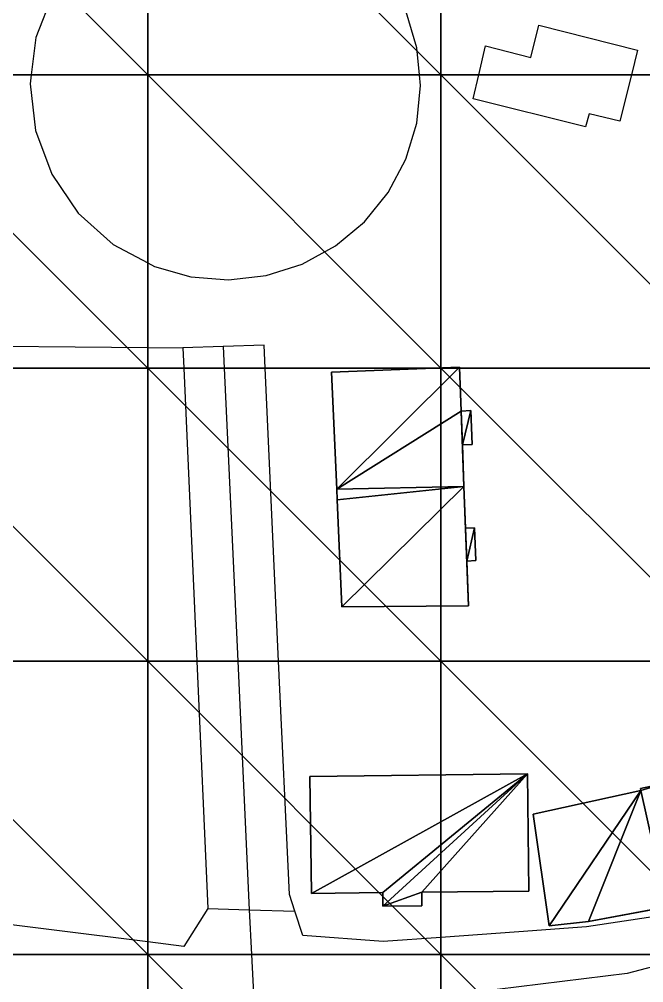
# Model space of a CAD drawing. Extents: x 0 to 812, y 0 to 720.
# Drawn here: x 46.8 to 110.7, y 147.1 to 245.7 of the extents above; entities that cross this region are included whole.
import ezdxf

# ---------------------------------------------------------------- set-up
doc = ezdxf.new("R2010")
doc.units = 0
doc.header["$LTSCALE"] = 0.0254
doc.layers.get('0').update_dxf_attribs({"color": 13, "linetype": 'CONTINUOUS'})
for name, color, linetype in [('BUILDINGS', 250, 'CONTINUOUS'), ('MINOR_ROADS', 250, 'CONTINUOUS'), ('PATHS', 250, 'CONTINUOUS'), ('TOPOGRAPHY', 250, 'CONTINUOUS')]:
    doc.layers.add(name, color=color, linetype=linetype)

# ---------------------------------------------------------------- blocks, each defined once
blk = doc.blocks.new('GROUP')
at = {"color": 0}
blk.add_polyline3d([(111.92, 153.887, 9.141), (104.902, 152.826, 9.21), (97.959, 152.323, 9.277), (90, 151.752, 9.355), (84.078, 151.326, 9.464), (75.878, 151.942, 9.611), (75.046, 154.435, 9.613), (74.487, 156.135, 9.613), (73.388, 180, 9.499), (72.007, 210, 9.147), (71.899, 212.338, 9.108), (67.72, 212.201, 9.146), (63.588, 212.062, 9.184), (63.68, 210, 9.221), (65.011, 180, 9.614), (66.134, 154.704, 9.769), (63.67, 150.828, 9.841), (60, 151.286, 9.904), (40.521, 153.714, 10.539), (31.01, 154.928, 10.837), (30, 155.969, 10.852), (26.265, 159.821, 10.957)], dxfattribs=at)
blk = doc.blocks.new('GROUP52')
at = {"color": 0}
blk.add_polyline3d([(97.726, 285.019, 7.362), (107.566, 290.716, 7.067), (113.341, 294.07, 6.887), (119.003, 297.344, 6.706), (117.074, 300, 6.648), (95.283, 330, 6.038), (90, 337.274, 5.913), (86.191, 342.518, 5.816), (69.192, 330, 6.32), (60, 323.231, 6.611), (44.309, 311.677, 6.936), (30, 301.136, 7.253), (28.459, 300, 7.283), (17.458, 291.896, 7.492), (16.194, 288.667, 7.587), (18.685, 272.418, 8.073), (19.558, 270, 8.144), (21.754, 263.918, 8.317), (29.116, 240, 8.952), (30, 237.129, 9.02), (37.635, 212.325, 9.551), (60, 212.098, 9.214), (63.588, 212.062, 9.184)], dxfattribs=at)
blk = doc.blocks.new('GROUP91')
at = {"color": 0}
blk.add_polyline3d([(152.663, 169.002, 8.798), (150, 167.011, 8.822), (149.767, 166.837, 8.824), (146.189, 164.153, 8.852), (137.836, 158.738, 8.92), (128.579, 153.663, 8.998), (120, 150.98, 9.069), (118.877, 150.629, 9.081), (116.469, 150, 9.105), (109.036, 148.058, 9.165), (93.517, 146.141, 9.302), (90, 145.881, 9.334), (80.652, 145.191, 9.51), (71.005, 142.006, 9.688), (60, 143.229, 9.908), (30, 146.564, 10.993), (19.341, 147.749, 11.533), (9.01, 146.473, 12.092), (4.741, 145.882, 12.327), (4.256, 145.842, 12.353)], dxfattribs=at)
blk = doc.blocks.new('GROUP136')
at = {"color": 0}
for p, q in [((98.848, 168.487, 30.227), (76.591, 168.224, 30.227)), ((76.591, 168.224, 9.227), (98.848, 168.487, 9.227)), ((98.848, 168.487, 30.227), (76.591, 168.224, 30.227)), ((76.591, 168.224, 9.227), (98.848, 168.487, 9.227)), ((76.591, 168.224, 30.227), (76.735, 156.258, 30.227)), ((76.735, 156.258, 9.227), (76.591, 168.224, 9.227)), ((76.591, 168.224, 9.227), (76.591, 168.224, 30.227)), ((76.591, 168.224, 30.227), (76.735, 156.258, 30.227)), ((76.591, 168.224, 9.227), (76.591, 168.224, 30.227)), ((76.735, 156.258, 9.227), (76.591, 168.224, 9.227)), ((98.997, 156.493, 30.227), (98.848, 168.487, 30.227)), ((98.848, 168.487, 9.227), (98.997, 156.493, 9.227)), ((98.997, 156.493, 30.227), (98.848, 168.487, 30.227)), ((98.848, 168.487, 9.227), (98.997, 156.493, 9.227)), ((98.848, 168.487, 9.227), (98.848, 168.487, 30.227)), ((98.848, 168.487, 9.227), (98.848, 168.487, 30.227)), ((76.735, 156.258, 30.227), (84.044, 156.347, 30.227)), ((84.044, 156.347, 9.227), (76.735, 156.258, 9.227)), ((76.735, 156.258, 30.227), (84.044, 156.347, 30.227)), ((84.044, 156.347, 9.227), (76.735, 156.258, 9.227)), ((76.735, 156.258, 30.227), (76.735, 156.258, 9.227)), ((76.735, 156.258, 30.227), (76.735, 156.258, 9.227)), ((84.044, 156.347, 30.227), (84.047, 154.957, 30.227)), ((84.047, 154.957, 9.227), (84.044, 156.347, 9.227)), ((84.044, 156.347, 9.227), (84.044, 156.347, 30.227)), ((84.044, 156.347, 30.227), (84.047, 154.957, 30.227)), ((84.044, 156.347, 9.227), (84.044, 156.347, 30.227)), ((84.047, 154.957, 9.227), (84.044, 156.347, 9.227)), ((88.044, 156.379, 30.227), (98.997, 156.493, 30.227)), ((98.997, 156.493, 9.227), (88.044, 156.379, 9.227)), ((88.044, 156.379, 30.227), (98.997, 156.493, 30.227)), ((98.997, 156.493, 9.227), (88.044, 156.379, 9.227)), ((88.053, 154.979, 30.227), (88.044, 156.379, 30.227)), ((88.044, 156.379, 9.227), (88.053, 154.979, 9.227)), ((88.053, 154.979, 30.227), (88.044, 156.379, 30.227)), ((88.044, 156.379, 9.227), (88.053, 154.979, 9.227)), ((88.044, 156.379, 9.227), (88.044, 156.379, 30.227)), ((88.044, 156.379, 9.227), (88.044, 156.379, 30.227)), ((98.997, 156.493, 9.227), (98.997, 156.493, 30.227)), ((98.997, 156.493, 9.227), (98.997, 156.493, 30.227)), ((84.047, 154.957, 30.227), (88.053, 154.979, 30.227)), ((88.053, 154.979, 9.227), (84.047, 154.957, 9.227)), ((84.047, 154.957, 30.227), (88.053, 154.979, 30.227)), ((88.053, 154.979, 9.227), (84.047, 154.957, 9.227)), ((84.047, 154.957, 9.227), (84.047, 154.957, 30.227)), ((84.047, 154.957, 9.227), (84.047, 154.957, 30.227)), ((88.053, 154.979, 9.227), (88.053, 154.979, 30.227)), ((88.053, 154.979, 9.227), (88.053, 154.979, 30.227))]:
    blk.add_line(p, q, dxfattribs=at)
mesh = blk.add_polyface(dxfattribs=at)
corners = [(88.053, 154.979, 30.227), (88.044, 156.379, 30.227), (84.047, 154.957, 30.227), (76.735, 156.258, 30.227), (98.848, 168.487, 30.227), (76.591, 168.224, 30.227), (84.044, 156.347, 30.227), (98.997, 156.493, 30.227)]
mesh.append_faces([[corners[k] for k in face] for face in [(3, 4, 5), (4, 1, 7)]], dxfattribs={"vtx0": -1, "color": 0})
mesh.append_faces([[corners[k] for k in face] for face in [(4, 2, 1)]], dxfattribs={"vtx0": -1, "vtx1": -1, "vtx2": -1, "color": 0})
mesh.append_faces([[corners[k] for k in face] for face in [(4, 3, 6), (4, 6, 2)]], dxfattribs={"vtx0": -1, "vtx2": -1, "color": 0})
mesh.append_faces([[corners[k] for k in face] for face in [(0, 1, 2)]], dxfattribs={"vtx1": -1, "color": 0})
mesh = blk.add_polyface(dxfattribs=at)
corners = [(98.848, 168.487, 9.227), (76.735, 156.258, 9.227), (76.591, 168.224, 9.227), (84.044, 156.347, 9.227), (84.047, 154.957, 9.227), (88.044, 156.379, 9.227), (98.997, 156.493, 9.227), (88.053, 154.979, 9.227)]
mesh.append_faces([[corners[k] for k in face] for face in [(0, 1, 2), (5, 0, 6)]], dxfattribs={"vtx0": -1, "color": 0})
mesh.append_faces([[corners[k] for k in face] for face in [(1, 0, 3), (3, 0, 4)]], dxfattribs={"vtx0": -1, "vtx1": -1, "color": 0})
mesh.append_faces([[corners[k] for k in face] for face in [(4, 0, 5)]], dxfattribs={"vtx0": -1, "vtx1": -1, "vtx2": -1, "color": 0})
mesh.append_faces([[corners[k] for k in face] for face in [(7, 4, 5)]], dxfattribs={"vtx1": -1, "color": 0})
mesh = blk.add_polyface(dxfattribs=at)
corners = [(76.591, 168.224, 30.227), (98.848, 168.487, 9.227), (76.591, 168.224, 9.227), (98.848, 168.487, 30.227)]
mesh.append_faces([[corners[k] for k in face] for face in [(0, 1, 2), (1, 0, 3)]], dxfattribs={"vtx0": -1, "color": 0})
mesh = blk.add_polyface(dxfattribs=at)
corners = [(76.591, 168.224, 30.227), (76.735, 156.258, 9.227), (76.735, 156.258, 30.227), (76.591, 168.224, 9.227)]
mesh.append_faces([[corners[k] for k in face] for face in [(0, 1, 2), (1, 0, 3)]], dxfattribs={"vtx0": -1, "color": 0})
mesh = blk.add_polyface(dxfattribs=at)
corners = [(98.848, 168.487, 9.227), (98.997, 156.493, 30.227), (98.997, 156.493, 9.227), (98.848, 168.487, 30.227)]
mesh.append_faces([[corners[k] for k in face] for face in [(0, 1, 2), (1, 0, 3)]], dxfattribs={"vtx0": -1, "color": 0})
mesh = blk.add_polyface(dxfattribs=at)
corners = [(84.044, 156.347, 30.227), (76.735, 156.258, 9.227), (84.044, 156.347, 9.227), (76.735, 156.258, 30.227)]
mesh.append_faces([[corners[k] for k in face] for face in [(0, 1, 2), (1, 0, 3)]], dxfattribs={"vtx0": -1, "color": 0})
mesh = blk.add_polyface(dxfattribs=at)
corners = [(84.044, 156.347, 30.227), (84.047, 154.957, 9.227), (84.047, 154.957, 30.227), (84.044, 156.347, 9.227)]
mesh.append_faces([[corners[k] for k in face] for face in [(0, 1, 2), (1, 0, 3)]], dxfattribs={"vtx0": -1, "color": 0})
mesh = blk.add_polyface(dxfattribs=at)
corners = [(98.997, 156.493, 30.227), (88.044, 156.379, 9.227), (98.997, 156.493, 9.227), (88.044, 156.379, 30.227)]
mesh.append_faces([[corners[k] for k in face] for face in [(0, 1, 2), (1, 0, 3)]], dxfattribs={"vtx0": -1, "color": 0})
mesh = blk.add_polyface(dxfattribs=at)
corners = [(88.044, 156.379, 9.227), (88.053, 154.979, 30.227), (88.053, 154.979, 9.227), (88.044, 156.379, 30.227)]
mesh.append_faces([[corners[k] for k in face] for face in [(0, 1, 2), (1, 0, 3)]], dxfattribs={"vtx0": -1, "color": 0})
mesh = blk.add_polyface(dxfattribs=at)
corners = [(88.053, 154.979, 30.227), (84.047, 154.957, 9.227), (88.053, 154.979, 9.227), (84.047, 154.957, 30.227)]
mesh.append_faces([[corners[k] for k in face] for face in [(0, 1, 2), (1, 0, 3)]], dxfattribs={"vtx0": -1, "color": 0})
blk = doc.blocks.new('GROUP150')
at = {"color": 0}
blk.add_polyline3d([(93.308, 237.561, 8.552), (93.873, 240, 8.512), (94.561, 242.973, 8.441), (99.193, 241.788, 8.436), (100.025, 245.097, 8.354), (110.126, 242.537, 8.345), (109.493, 240, 8.411), (108.312, 235.27, 8.491), (105.153, 236.001, 8.5), (104.804, 234.698, 8.522), (93.308, 237.561, 8.552)], close=True, dxfattribs=at)
blk = doc.blocks.new('GROUP151')
at = {"color": 0}
for p, q in [((91.886, 210.081, 17.976), (78.808, 209.586, 17.976)), ((78.808, 209.586, 8.976), (91.886, 210.081, 8.976)), ((91.886, 210.081, 17.976), (78.808, 209.586, 17.976)), ((78.808, 209.586, 8.976), (91.886, 210.081, 8.976)), ((92.055, 205.606, 17.976), (91.886, 210.081, 17.976)), ((91.886, 210.081, 8.976), (92.055, 205.606, 8.976)), ((92.055, 205.606, 17.976), (91.886, 210.081, 17.976)), ((91.886, 210.081, 8.976), (92.055, 205.606, 8.976)), ((91.886, 210.081, 8.976), (91.886, 210.081, 17.976)), ((91.886, 210.081, 8.976), (91.886, 210.081, 17.976)), ((78.808, 209.586, 17.976), (79.332, 197.606, 17.976)), ((79.332, 197.606, 8.976), (78.808, 209.586, 8.976)), ((78.808, 209.586, 8.976), (78.808, 209.586, 17.976)), ((78.808, 209.586, 17.976), (79.332, 197.606, 17.976)), ((78.808, 209.586, 8.976), (78.808, 209.586, 17.976)), ((79.332, 197.606, 8.976), (78.808, 209.586, 8.976)), ((93.064, 205.653, 17.976), (92.055, 205.606, 17.976)), ((92.055, 205.606, 8.976), (93.064, 205.653, 8.976)), ((93.064, 205.653, 17.976), (92.055, 205.606, 17.976)), ((92.055, 205.606, 8.976), (93.064, 205.653, 8.976)), ((92.055, 205.606, 8.976), (92.055, 205.606, 17.976)), ((92.055, 205.606, 8.976), (92.055, 205.606, 17.976)), ((93.198, 202.187, 17.976), (93.064, 205.653, 17.976)), ((93.064, 205.653, 8.976), (93.198, 202.187, 8.976)), ((93.198, 202.187, 17.976), (93.064, 205.653, 17.976)), ((93.064, 205.653, 8.976), (93.198, 202.187, 8.976)), ((93.064, 205.653, 8.976), (93.064, 205.653, 17.976)), ((93.064, 205.653, 8.976), (93.064, 205.653, 17.976)), ((92.195, 202.148, 17.976), (93.198, 202.187, 17.976)), ((93.198, 202.187, 8.976), (92.195, 202.148, 8.976)), ((92.195, 202.148, 17.976), (93.198, 202.187, 17.976)), ((93.198, 202.187, 8.976), (92.195, 202.148, 8.976)), ((92.353, 197.879, 17.976), (92.195, 202.148, 17.976)), ((92.195, 202.148, 8.976), (92.353, 197.879, 8.976)), ((92.353, 197.879, 17.976), (92.195, 202.148, 17.976)), ((92.195, 202.148, 8.976), (92.353, 197.879, 8.976)), ((92.195, 202.148, 8.976), (92.195, 202.148, 17.976)), ((92.195, 202.148, 8.976), (92.195, 202.148, 17.976)), ((93.198, 202.187, 8.976), (93.198, 202.187, 17.976)), ((93.198, 202.187, 8.976), (93.198, 202.187, 17.976)), ((79.332, 197.606, 17.976), (92.353, 197.879, 17.976)), ((92.353, 197.879, 8.976), (79.332, 197.606, 8.976)), ((79.332, 197.606, 17.976), (92.353, 197.879, 17.976)), ((92.353, 197.879, 8.976), (79.332, 197.606, 8.976)), ((79.332, 197.606, 17.976), (79.332, 197.606, 8.976)), ((79.332, 197.606, 17.976), (79.332, 197.606, 8.976)), ((92.353, 197.879, 8.976), (92.353, 197.879, 17.976)), ((92.353, 197.879, 8.976), (92.353, 197.879, 17.976))]:
    blk.add_line(p, q, dxfattribs=at)
mesh = blk.add_polyface(dxfattribs=at)
corners = [(79.332, 197.606, 17.976), (91.886, 210.081, 17.976), (78.808, 209.586, 17.976), (92.055, 205.606, 17.976), (92.353, 197.879, 17.976), (92.195, 202.148, 17.976), (93.064, 205.653, 17.976), (93.198, 202.187, 17.976)]
mesh.append_faces([[corners[k] for k in face] for face in [(0, 1, 2), (6, 5, 7)]], dxfattribs={"vtx0": -1, "color": 0})
mesh.append_faces([[corners[k] for k in face] for face in [(1, 0, 3)]], dxfattribs={"vtx0": -1, "vtx1": -1, "color": 0})
mesh.append_faces([[corners[k] for k in face] for face in [(3, 0, 4), (3, 4, 5), (5, 6, 3)]], dxfattribs={"vtx0": -1, "vtx2": -1, "color": 0})
mesh = blk.add_polyface(dxfattribs=at)
corners = [(93.064, 205.653, 8.976), (92.195, 202.148, 8.976), (92.055, 205.606, 8.976), (93.198, 202.187, 8.976), (91.886, 210.081, 8.976), (79.332, 197.606, 8.976), (78.808, 209.586, 8.976), (92.353, 197.879, 8.976)]
mesh.append_faces([[corners[k] for k in face] for face in [(1, 0, 3), (4, 5, 6)]], dxfattribs={"vtx0": -1, "color": 0})
mesh.append_faces([[corners[k] for k in face] for face in [(0, 1, 2), (5, 2, 7), (7, 2, 1)]], dxfattribs={"vtx0": -1, "vtx1": -1, "color": 0})
mesh.append_faces([[corners[k] for k in face] for face in [(5, 4, 2)]], dxfattribs={"vtx0": -1, "vtx2": -1, "color": 0})
mesh = blk.add_polyface(dxfattribs=at)
corners = [(78.808, 209.586, 17.976), (91.886, 210.081, 8.976), (78.808, 209.586, 8.976), (91.886, 210.081, 17.976)]
mesh.append_faces([[corners[k] for k in face] for face in [(0, 1, 2), (1, 0, 3)]], dxfattribs={"vtx0": -1, "color": 0})
mesh = blk.add_polyface(dxfattribs=at)
corners = [(91.886, 210.081, 8.976), (92.055, 205.606, 17.976), (92.055, 205.606, 8.976), (91.886, 210.081, 17.976)]
mesh.append_faces([[corners[k] for k in face] for face in [(0, 1, 2), (1, 0, 3)]], dxfattribs={"vtx0": -1, "color": 0})
mesh = blk.add_polyface(dxfattribs=at)
corners = [(78.808, 209.586, 17.976), (79.332, 197.606, 8.976), (79.332, 197.606, 17.976), (78.808, 209.586, 8.976)]
mesh.append_faces([[corners[k] for k in face] for face in [(0, 1, 2), (1, 0, 3)]], dxfattribs={"vtx0": -1, "color": 0})
mesh = blk.add_polyface(dxfattribs=at)
corners = [(92.055, 205.606, 17.976), (93.064, 205.653, 8.976), (92.055, 205.606, 8.976), (93.064, 205.653, 17.976)]
mesh.append_faces([[corners[k] for k in face] for face in [(0, 1, 2), (1, 0, 3)]], dxfattribs={"vtx0": -1, "color": 0})
mesh = blk.add_polyface(dxfattribs=at)
corners = [(93.064, 205.653, 8.976), (93.198, 202.187, 17.976), (93.198, 202.187, 8.976), (93.064, 205.653, 17.976)]
mesh.append_faces([[corners[k] for k in face] for face in [(0, 1, 2), (1, 0, 3)]], dxfattribs={"vtx0": -1, "color": 0})
mesh = blk.add_polyface(dxfattribs=at)
corners = [(93.198, 202.187, 17.976), (92.195, 202.148, 8.976), (93.198, 202.187, 8.976), (92.195, 202.148, 17.976)]
mesh.append_faces([[corners[k] for k in face] for face in [(0, 1, 2), (1, 0, 3)]], dxfattribs={"vtx0": -1, "color": 0})
mesh = blk.add_polyface(dxfattribs=at)
corners = [(92.195, 202.148, 8.976), (92.353, 197.879, 17.976), (92.353, 197.879, 8.976), (92.195, 202.148, 17.976)]
mesh.append_faces([[corners[k] for k in face] for face in [(0, 1, 2), (1, 0, 3)]], dxfattribs={"vtx0": -1, "color": 0})
mesh = blk.add_polyface(dxfattribs=at)
corners = [(92.353, 197.879, 17.976), (79.332, 197.606, 8.976), (92.353, 197.879, 8.976), (79.332, 197.606, 17.976)]
mesh.append_faces([[corners[k] for k in face] for face in [(0, 1, 2), (1, 0, 3)]], dxfattribs={"vtx0": -1, "color": 0})
blk = doc.blocks.new('GROUP178')
at = {"color": 0}
blk.add_polyline3d([(67.72, 212.201, 9.146), (67.821, 210, 9.184), (69.208, 180, 9.556), (70.383, 154.586, 9.695), (70.609, 150, 9.718), (71.005, 142.006, 9.688)], dxfattribs=at)
blk = doc.blocks.new('GROUP289')
at = {"color": 0}
blk.add_polyline3d([(64.409, 219.347, 9.043), (68.264, 219.038, 9.019), (72.11, 219.477, 8.982), (75.803, 220.649, 8.934), (79.194, 222.503, 8.879), (82.161, 224.97, 8.817), (84.605, 227.969, 8.753), (86.412, 231.384, 8.689), (87.536, 235.075, 8.625), (87.917, 238.914, 8.564), (87.811, 240, 8.548), (87.544, 242.762, 8.489), (86.442, 246.459, 8.414), (84.648, 249.874, 8.348), (82.224, 252.892, 8.295), (79.262, 255.379, 8.257), (75, 257.596, 8.231), (74.778, 257.65, 8.231), (70.819, 258.587, 8.232), (68.144, 258.843, 8.241), (65.535, 258.752, 8.257), (60.879, 257.606, 8.307), (60, 257.148, 8.321), (56.624, 255.391, 8.377), (53.016, 252.229, 8.469), (50.273, 248.289, 8.578), (48.548, 243.827, 8.696), (48.069, 240, 8.79), (47.953, 239.071, 8.811), (48.497, 234.321, 8.909), (50.18, 229.829, 8.988), (52.877, 225.868, 9.04), (56.446, 222.65, 9.06), (60, 220.76, 9.05), (60.683, 220.397, 9.052), (64.409, 219.347, 9.043)], close=True, dxfattribs=at)
blk = doc.blocks.new('GROUP389')
at = {"color": 0}
for p, q in [((92.353, 197.879, 18.086), (79.332, 197.606, 18.086)), ((79.332, 197.606, 9.086), (92.353, 197.879, 9.086)), ((92.353, 197.879, 18.086), (79.332, 197.606, 18.086)), ((79.332, 197.606, 9.086), (92.353, 197.879, 9.086)), ((79.332, 197.606, 18.086), (79.377, 196.523, 18.086)), ((79.377, 196.523, 9.086), (79.332, 197.606, 9.086)), ((79.332, 197.606, 9.086), (79.332, 197.606, 18.086)), ((79.332, 197.606, 18.086), (79.377, 196.523, 18.086)), ((79.332, 197.606, 9.086), (79.332, 197.606, 18.086)), ((79.377, 196.523, 9.086), (79.332, 197.606, 9.086)), ((92.524, 193.609, 18.086), (92.353, 197.879, 18.086)), ((92.353, 197.879, 9.086), (92.524, 193.609, 9.086)), ((92.524, 193.609, 18.086), (92.353, 197.879, 18.086)), ((92.353, 197.879, 9.086), (92.524, 193.609, 9.086)), ((92.353, 197.879, 9.086), (92.353, 197.879, 18.086)), ((92.353, 197.879, 9.086), (92.353, 197.879, 18.086)), ((79.377, 196.523, 18.086), (79.865, 185.57, 18.086)), ((79.865, 185.57, 9.086), (79.377, 196.523, 9.086)), ((79.377, 196.523, 18.086), (79.865, 185.57, 18.086)), ((79.377, 196.523, 18.086), (79.377, 196.523, 9.086)), ((79.865, 185.57, 9.086), (79.377, 196.523, 9.086)), ((79.377, 196.523, 18.086), (79.377, 196.523, 9.086)), ((93.424, 193.651, 18.086), (92.524, 193.609, 18.086)), ((92.524, 193.609, 9.086), (93.424, 193.651, 9.086)), ((93.424, 193.651, 18.086), (92.524, 193.609, 18.086)), ((92.524, 193.609, 9.086), (93.424, 193.651, 9.086)), ((92.524, 193.609, 9.086), (92.524, 193.609, 18.086)), ((92.524, 193.609, 9.086), (92.524, 193.609, 18.086)), ((93.555, 190.297, 18.086), (93.424, 193.651, 18.086)), ((93.424, 193.651, 9.086), (93.555, 190.297, 9.086)), ((93.555, 190.297, 18.086), (93.424, 193.651, 18.086)), ((93.424, 193.651, 9.086), (93.555, 190.297, 9.086)), ((93.424, 193.651, 9.086), (93.424, 193.651, 18.086)), ((93.424, 193.651, 9.086), (93.424, 193.651, 18.086)), ((92.655, 190.255, 18.086), (93.555, 190.297, 18.086)), ((93.555, 190.297, 9.086), (92.655, 190.255, 9.086)), ((92.655, 190.255, 18.086), (93.555, 190.297, 18.086)), ((93.555, 190.297, 9.086), (92.655, 190.255, 9.086)), ((93.555, 190.297, 9.086), (93.555, 190.297, 18.086)), ((93.555, 190.297, 9.086), (93.555, 190.297, 18.086)), ((92.826, 185.687, 18.086), (92.655, 190.255, 18.086)), ((92.655, 190.255, 9.086), (92.826, 185.687, 9.086)), ((92.826, 185.687, 18.086), (92.655, 190.255, 18.086)), ((92.655, 190.255, 9.086), (92.826, 185.687, 9.086)), ((92.655, 190.255, 9.086), (92.655, 190.255, 18.086)), ((92.655, 190.255, 9.086), (92.655, 190.255, 18.086)), ((79.865, 185.57, 18.086), (92.826, 185.687, 18.086)), ((92.826, 185.687, 9.086), (79.865, 185.57, 9.086)), ((79.865, 185.57, 18.086), (92.826, 185.687, 18.086)), ((92.826, 185.687, 9.086), (79.865, 185.57, 9.086)), ((79.865, 185.57, 9.086), (79.865, 185.57, 18.086)), ((79.865, 185.57, 9.086), (79.865, 185.57, 18.086)), ((92.826, 185.687, 9.086), (92.826, 185.687, 18.086)), ((92.826, 185.687, 9.086), (92.826, 185.687, 18.086))]:
    blk.add_line(p, q, dxfattribs=at)
mesh = blk.add_polyface(dxfattribs=at)
corners = [(79.377, 196.523, 18.086), (92.353, 197.879, 18.086), (79.332, 197.606, 18.086), (79.865, 185.57, 18.086), (92.826, 185.687, 18.086), (92.524, 193.609, 18.086), (92.655, 190.255, 18.086), (93.424, 193.651, 18.086), (93.555, 190.297, 18.086)]
mesh.append_faces([[corners[k] for k in face] for face in [(0, 1, 2), (7, 6, 8)]], dxfattribs={"vtx0": -1, "color": 0})
mesh.append_faces([[corners[k] for k in face] for face in [(1, 4, 5)]], dxfattribs={"vtx0": -1, "vtx1": -1, "color": 0})
mesh.append_faces([[corners[k] for k in face] for face in [(1, 0, 3), (1, 3, 4), (5, 4, 6), (6, 7, 5)]], dxfattribs={"vtx0": -1, "vtx2": -1, "color": 0})
mesh = blk.add_polyface(dxfattribs=at)
corners = [(93.424, 193.651, 9.086), (92.655, 190.255, 9.086), (92.524, 193.609, 9.086), (93.555, 190.297, 9.086), (92.353, 197.879, 9.086), (79.377, 196.523, 9.086), (79.332, 197.606, 9.086), (79.865, 185.57, 9.086), (92.826, 185.687, 9.086)]
mesh.append_faces([[corners[k] for k in face] for face in [(1, 0, 3), (4, 5, 6)]], dxfattribs={"vtx0": -1, "color": 0})
mesh.append_faces([[corners[k] for k in face] for face in [(0, 1, 2), (5, 4, 7), (7, 4, 8), (8, 2, 1)]], dxfattribs={"vtx0": -1, "vtx1": -1, "color": 0})
mesh.append_faces([[corners[k] for k in face] for face in [(8, 4, 2)]], dxfattribs={"vtx0": -1, "vtx2": -1, "color": 0})
mesh = blk.add_polyface(dxfattribs=at)
corners = [(79.332, 197.606, 18.086), (92.353, 197.879, 9.086), (79.332, 197.606, 9.086), (92.353, 197.879, 18.086)]
mesh.append_faces([[corners[k] for k in face] for face in [(0, 1, 2), (1, 0, 3)]], dxfattribs={"vtx0": -1, "color": 0})
mesh = blk.add_polyface(dxfattribs=at)
corners = [(79.332, 197.606, 18.086), (79.377, 196.523, 9.086), (79.377, 196.523, 18.086), (79.332, 197.606, 9.086)]
mesh.append_faces([[corners[k] for k in face] for face in [(0, 1, 2), (1, 0, 3)]], dxfattribs={"vtx0": -1, "color": 0})
mesh = blk.add_polyface(dxfattribs=at)
corners = [(92.353, 197.879, 9.086), (92.524, 193.609, 18.086), (92.524, 193.609, 9.086), (92.353, 197.879, 18.086)]
mesh.append_faces([[corners[k] for k in face] for face in [(0, 1, 2), (1, 0, 3)]], dxfattribs={"vtx0": -1, "color": 0})
mesh = blk.add_polyface(dxfattribs=at)
corners = [(79.377, 196.523, 18.086), (79.865, 185.57, 9.086), (79.865, 185.57, 18.086), (79.377, 196.523, 9.086)]
mesh.append_faces([[corners[k] for k in face] for face in [(0, 1, 2), (1, 0, 3)]], dxfattribs={"vtx0": -1, "color": 0})
mesh = blk.add_polyface(dxfattribs=at)
corners = [(92.524, 193.609, 18.086), (93.424, 193.651, 9.086), (92.524, 193.609, 9.086), (93.424, 193.651, 18.086)]
mesh.append_faces([[corners[k] for k in face] for face in [(0, 1, 2), (1, 0, 3)]], dxfattribs={"vtx0": -1, "color": 0})
mesh = blk.add_polyface(dxfattribs=at)
corners = [(93.424, 193.651, 9.086), (93.555, 190.297, 18.086), (93.555, 190.297, 9.086), (93.424, 193.651, 18.086)]
mesh.append_faces([[corners[k] for k in face] for face in [(0, 1, 2), (1, 0, 3)]], dxfattribs={"vtx0": -1, "color": 0})
mesh = blk.add_polyface(dxfattribs=at)
corners = [(93.555, 190.297, 18.086), (92.655, 190.255, 9.086), (93.555, 190.297, 9.086), (92.655, 190.255, 18.086)]
mesh.append_faces([[corners[k] for k in face] for face in [(0, 1, 2), (1, 0, 3)]], dxfattribs={"vtx0": -1, "color": 0})
mesh = blk.add_polyface(dxfattribs=at)
corners = [(92.655, 190.255, 9.086), (92.826, 185.687, 18.086), (92.826, 185.687, 9.086), (92.655, 190.255, 18.086)]
mesh.append_faces([[corners[k] for k in face] for face in [(0, 1, 2), (1, 0, 3)]], dxfattribs={"vtx0": -1, "color": 0})
mesh = blk.add_polyface(dxfattribs=at)
corners = [(92.826, 185.687, 18.086), (79.865, 185.57, 9.086), (92.826, 185.687, 9.086), (79.865, 185.57, 18.086)]
mesh.append_faces([[corners[k] for k in face] for face in [(0, 1, 2), (1, 0, 3)]], dxfattribs={"vtx0": -1, "color": 0})
blk = doc.blocks.new('GROUP608')
at = {"color": 0}
blk.add_polyline3d([(66.134, 154.704, 9.769), (70.383, 154.586, 9.695), (75.046, 154.435, 9.613)], dxfattribs=at)
blk = doc.blocks.new('GROUP707')
at = {"color": 0}
for p, q in [((118.82, 168.628, 21.045), (112.867, 167.315, 21.045)), ((112.867, 167.315, 9.045), (118.82, 168.628, 9.045)), ((118.82, 168.628, 21.045), (112.867, 167.315, 21.045)), ((112.867, 167.315, 9.045), (118.82, 168.628, 9.045)), ((121.861, 157.518, 21.045), (118.82, 168.628, 21.045)), ((118.82, 168.628, 9.045), (121.861, 157.518, 9.045)), ((121.861, 157.518, 21.045), (118.82, 168.628, 21.045)), ((118.82, 168.628, 9.045), (121.861, 157.518, 9.045)), ((118.82, 168.628, 9.045), (118.82, 168.628, 21.045)), ((118.82, 168.628, 9.045), (118.82, 168.628, 21.045)), ((110.465, 166.777, 21.045), (99.439, 164.342, 21.045)), ((99.439, 164.342, 9.045), (110.465, 166.777, 9.045)), ((110.465, 166.777, 21.045), (99.439, 164.342, 21.045)), ((99.439, 164.342, 9.045), (110.465, 166.777, 9.045)), ((112.826, 167.512, 21.045), (110.418, 166.993, 21.045)), ((110.418, 166.993, 9.045), (112.826, 167.512, 9.045)), ((112.826, 167.512, 21.045), (110.418, 166.993, 21.045)), ((110.418, 166.993, 9.045), (112.826, 167.512, 9.045)), ((110.418, 166.993, 21.045), (110.465, 166.777, 21.045)), ((110.465, 166.777, 9.045), (110.418, 166.993, 9.045)), ((110.418, 166.993, 9.045), (110.418, 166.993, 21.045)), ((110.418, 166.993, 21.045), (110.465, 166.777, 21.045)), ((110.418, 166.993, 9.045), (110.418, 166.993, 21.045)), ((110.465, 166.777, 9.045), (110.418, 166.993, 9.045)), ((110.465, 166.777, 9.045), (110.465, 166.777, 21.045)), ((110.465, 166.777, 9.045), (110.465, 166.777, 21.045)), ((112.867, 167.315, 21.045), (112.826, 167.512, 21.045)), ((112.826, 167.512, 9.045), (112.867, 167.315, 9.045)), ((112.867, 167.315, 21.045), (112.826, 167.512, 21.045)), ((112.826, 167.512, 9.045), (112.867, 167.315, 9.045)), ((112.826, 167.512, 9.045), (112.826, 167.512, 21.045)), ((112.826, 167.512, 9.045), (112.826, 167.512, 21.045)), ((112.867, 167.315, 9.045), (112.867, 167.315, 21.045)), ((112.867, 167.315, 9.045), (112.867, 167.315, 21.045)), ((99.439, 164.342, 21.045), (101.082, 152.947, 21.045)), ((101.082, 152.947, 9.045), (99.439, 164.342, 9.045)), ((99.439, 164.342, 9.045), (99.439, 164.342, 21.045)), ((99.439, 164.342, 21.045), (101.082, 152.947, 21.045)), ((99.439, 164.342, 9.045), (99.439, 164.342, 21.045)), ((101.082, 152.947, 9.045), (99.439, 164.342, 9.045)), ((113.108, 154.879, 21.045), (121.861, 157.518, 21.045)), ((121.861, 157.518, 9.045), (113.108, 154.879, 9.045)), ((113.108, 154.879, 21.045), (121.861, 157.518, 21.045)), ((121.861, 157.518, 9.045), (113.108, 154.879, 9.045)), ((121.861, 157.518, 9.045), (121.861, 157.518, 21.045)), ((121.861, 157.518, 9.045), (121.861, 157.518, 21.045)), ((105.109, 153.388, 21.045), (113.108, 154.879, 21.045)), ((113.108, 154.879, 9.045), (105.109, 153.388, 9.045)), ((105.109, 153.388, 21.045), (113.108, 154.879, 21.045)), ((113.108, 154.879, 9.045), (105.109, 153.388, 9.045)), ((113.108, 154.879, 9.045), (113.108, 154.879, 21.045)), ((113.108, 154.879, 9.045), (113.108, 154.879, 21.045)), ((101.082, 152.947, 21.045), (105.109, 153.388, 21.045)), ((105.109, 153.388, 9.045), (101.082, 152.947, 9.045)), ((101.082, 152.947, 21.045), (105.109, 153.388, 21.045)), ((105.109, 153.388, 9.045), (101.082, 152.947, 9.045)), ((101.082, 152.947, 21.045), (101.082, 152.947, 9.045)), ((101.082, 152.947, 21.045), (101.082, 152.947, 9.045)), ((105.109, 153.388, 9.045), (105.109, 153.388, 21.045)), ((105.109, 153.388, 9.045), (105.109, 153.388, 21.045))]:
    blk.add_line(p, q, dxfattribs=at)
mesh = blk.add_polyface(dxfattribs=at)
corners = [(101.082, 152.947, 21.045), (110.465, 166.777, 21.045), (99.439, 164.342, 21.045), (105.109, 153.388, 21.045), (113.108, 154.879, 21.045), (112.826, 167.512, 21.045), (112.867, 167.315, 21.045), (118.82, 168.628, 21.045), (121.861, 157.518, 21.045), (110.418, 166.993, 21.045)]
mesh.append_faces([[corners[k] for k in face] for face in [(0, 1, 2), (7, 4, 8)]], dxfattribs={"vtx0": -1, "color": 0})
mesh.append_faces([[corners[k] for k in face] for face in [(5, 4, 6), (6, 4, 7)]], dxfattribs={"vtx0": -1, "vtx1": -1, "color": 0})
mesh.append_faces([[corners[k] for k in face] for face in [(1, 4, 5)]], dxfattribs={"vtx0": -1, "vtx1": -1, "vtx2": -1, "color": 0})
mesh.append_faces([[corners[k] for k in face] for face in [(1, 0, 3), (1, 3, 4)]], dxfattribs={"vtx0": -1, "vtx2": -1, "color": 0})
mesh.append_faces([[corners[k] for k in face] for face in [(5, 9, 1)]], dxfattribs={"vtx2": -1, "color": 0})
mesh = blk.add_polyface(dxfattribs=at)
corners = [(112.826, 167.512, 9.045), (110.465, 166.777, 9.045), (110.418, 166.993, 9.045), (101.082, 152.947, 9.045), (99.439, 164.342, 9.045), (105.109, 153.388, 9.045), (113.108, 154.879, 9.045), (112.867, 167.315, 9.045), (118.82, 168.628, 9.045), (121.861, 157.518, 9.045)]
mesh.append_faces([[corners[k] for k in face] for face in [(0, 1, 2), (1, 3, 4), (6, 8, 9)]], dxfattribs={"vtx0": -1, "color": 0})
mesh.append_faces([[corners[k] for k in face] for face in [(3, 1, 5), (5, 1, 6)]], dxfattribs={"vtx0": -1, "vtx1": -1, "color": 0})
mesh.append_faces([[corners[k] for k in face] for face in [(6, 1, 0)]], dxfattribs={"vtx0": -1, "vtx1": -1, "vtx2": -1, "color": 0})
mesh.append_faces([[corners[k] for k in face] for face in [(6, 0, 7), (6, 7, 8)]], dxfattribs={"vtx0": -1, "vtx2": -1, "color": 0})
mesh = blk.add_polyface(dxfattribs=at)
corners = [(112.867, 167.315, 21.045), (118.82, 168.628, 9.045), (112.867, 167.315, 9.045), (118.82, 168.628, 21.045)]
mesh.append_faces([[corners[k] for k in face] for face in [(0, 1, 2), (1, 0, 3)]], dxfattribs={"vtx0": -1, "color": 0})
mesh = blk.add_polyface(dxfattribs=at)
corners = [(118.82, 168.628, 9.045), (121.861, 157.518, 21.045), (121.861, 157.518, 9.045), (118.82, 168.628, 21.045)]
mesh.append_faces([[corners[k] for k in face] for face in [(0, 1, 2), (1, 0, 3)]], dxfattribs={"vtx0": -1, "color": 0})
mesh = blk.add_polyface(dxfattribs=at)
corners = [(99.439, 164.342, 21.045), (110.465, 166.777, 9.045), (99.439, 164.342, 9.045), (110.465, 166.777, 21.045)]
mesh.append_faces([[corners[k] for k in face] for face in [(0, 1, 2), (1, 0, 3)]], dxfattribs={"vtx0": -1, "color": 0})
mesh = blk.add_polyface(dxfattribs=at)
corners = [(110.418, 166.993, 21.045), (112.826, 167.512, 9.045), (110.418, 166.993, 9.045), (112.826, 167.512, 21.045)]
mesh.append_faces([[corners[k] for k in face] for face in [(0, 1, 2), (1, 0, 3)]], dxfattribs={"vtx0": -1, "color": 0})
mesh = blk.add_polyface(dxfattribs=at)
corners = [(110.418, 166.993, 21.045), (110.465, 166.777, 9.045), (110.465, 166.777, 21.045), (110.418, 166.993, 9.045)]
mesh.append_faces([[corners[k] for k in face] for face in [(0, 1, 2), (1, 0, 3)]], dxfattribs={"vtx0": -1, "color": 0})
mesh = blk.add_polyface(dxfattribs=at)
corners = [(112.826, 167.512, 9.045), (112.867, 167.315, 21.045), (112.867, 167.315, 9.045), (112.826, 167.512, 21.045)]
mesh.append_faces([[corners[k] for k in face] for face in [(0, 1, 2), (1, 0, 3)]], dxfattribs={"vtx0": -1, "color": 0})
mesh = blk.add_polyface(dxfattribs=at)
corners = [(99.439, 164.342, 21.045), (101.082, 152.947, 9.045), (101.082, 152.947, 21.045), (99.439, 164.342, 9.045)]
mesh.append_faces([[corners[k] for k in face] for face in [(0, 1, 2), (1, 0, 3)]], dxfattribs={"vtx0": -1, "color": 0})
mesh = blk.add_polyface(dxfattribs=at)
corners = [(121.861, 157.518, 21.045), (113.108, 154.879, 9.045), (121.861, 157.518, 9.045), (113.108, 154.879, 21.045)]
mesh.append_faces([[corners[k] for k in face] for face in [(0, 1, 2), (1, 0, 3)]], dxfattribs={"vtx0": -1, "color": 0})
mesh = blk.add_polyface(dxfattribs=at)
corners = [(113.108, 154.879, 21.045), (105.109, 153.388, 9.045), (113.108, 154.879, 9.045), (105.109, 153.388, 21.045)]
mesh.append_faces([[corners[k] for k in face] for face in [(0, 1, 2), (1, 0, 3)]], dxfattribs={"vtx0": -1, "color": 0})
mesh = blk.add_polyface(dxfattribs=at)
corners = [(105.109, 153.388, 21.045), (101.082, 152.947, 9.045), (105.109, 153.388, 9.045), (101.082, 152.947, 21.045)]
mesh.append_faces([[corners[k] for k in face] for face in [(0, 1, 2), (1, 0, 3)]], dxfattribs={"vtx0": -1, "color": 0})
blk = doc.blocks.new('GROUP741')
at = {"color": 0}
for p, q in [((60, 240, 8.687), (60, 270, 8.046)), ((60, 240, 8.687), (60, 270, 8.046)), ((90, 240, 8.537), (90, 270, 7.879)), ((90, 240, 8.537), (90, 270, 7.879)), ((60, 240, 8.687), (30, 240, 8.945)), ((60, 240, 8.687), (30, 240, 8.945)), ((60, 210, 9.253), (60, 240, 8.687)), ((60, 210, 9.253), (60, 240, 8.687)), ((90, 240, 8.537), (60, 240, 8.687)), ((90, 240, 8.537), (60, 240, 8.687)), ((90, 210, 8.989), (90, 240, 8.537)), ((90, 210, 8.989), (90, 240, 8.537)), ((120, 240, 8.343), (90, 240, 8.537)), ((120, 240, 8.343), (90, 240, 8.537)), ((60, 210, 9.253), (30, 210, 9.729)), ((60, 210, 9.253), (30, 210, 9.729)), ((60, 180, 9.683), (60, 210, 9.253)), ((60, 180, 9.683), (60, 210, 9.253)), ((90, 210, 8.989), (60, 210, 9.253)), ((90, 210, 8.989), (60, 210, 9.253)), ((90, 180, 9.271), (90, 210, 8.989)), ((90, 180, 9.271), (90, 210, 8.989)), ((120, 210, 8.807), (90, 210, 8.989)), ((120, 210, 8.807), (90, 210, 8.989)), ((60, 180, 9.683), (30, 180, 10.422)), ((60, 180, 9.683), (30, 180, 10.422)), ((60, 150, 9.914), (60, 180, 9.683)), ((60, 150, 9.914), (60, 180, 9.683)), ((90, 180, 9.271), (60, 180, 9.683)), ((90, 180, 9.271), (60, 180, 9.683)), ((90, 150, 9.36), (90, 180, 9.271)), ((90, 150, 9.36), (90, 180, 9.271)), ((120, 180, 9.023), (90, 180, 9.271)), ((120, 180, 9.023), (90, 180, 9.271)), ((60, 150, 9.914), (30, 150, 10.958)), ((60, 150, 9.914), (30, 150, 10.958)), ((60, 120, 9.888), (60, 150, 9.914)), ((60, 120, 9.888), (60, 150, 9.914)), ((90, 150, 9.36), (60, 150, 9.914)), ((90, 150, 9.36), (60, 150, 9.914)), ((90, 120, 9.171), (90, 150, 9.36)), ((90, 120, 9.171), (90, 150, 9.36)), ((120, 150, 9.071), (90, 150, 9.36)), ((120, 150, 9.071), (90, 150, 9.36))]:
    blk.add_line(p, q, dxfattribs=at)
mesh = blk.add_polyface(dxfattribs=at)
corners = [(60, 240, 8.687), (30, 270, 8.128), (30, 240, 8.945)]
mesh.append_faces([[corners[k] for k in face] for face in [(0, 1, 2)]], dxfattribs={"color": 0})
mesh = blk.add_polyface(dxfattribs=at)
corners = [(60, 270, 8.046), (30, 270, 8.128), (60, 240, 8.687)]
mesh.append_faces([[corners[k] for k in face] for face in [(0, 1, 2)]], dxfattribs={"color": 0})
mesh = blk.add_polyface(dxfattribs=at)
corners = [(90, 240, 8.537), (60, 270, 8.046), (60, 240, 8.687)]
mesh.append_faces([[corners[k] for k in face] for face in [(0, 1, 2)]], dxfattribs={"color": 0})
mesh = blk.add_polyface(dxfattribs=at)
corners = [(90, 270, 7.879), (60, 270, 8.046), (90, 240, 8.537)]
mesh.append_faces([[corners[k] for k in face] for face in [(0, 1, 2)]], dxfattribs={"color": 0})
mesh = blk.add_polyface(dxfattribs=at)
corners = [(120, 240, 8.343), (90, 270, 7.879), (90, 240, 8.537)]
mesh.append_faces([[corners[k] for k in face] for face in [(0, 1, 2)]], dxfattribs={"color": 0})
mesh = blk.add_polyface(dxfattribs=at)
corners = [(120, 270, 7.575), (90, 270, 7.879), (120, 240, 8.343)]
mesh.append_faces([[corners[k] for k in face] for face in [(0, 1, 2)]], dxfattribs={"color": 0})
mesh = blk.add_polyface(dxfattribs=at)
corners = [(60, 210, 9.253), (30, 240, 8.945), (30, 210, 9.729)]
mesh.append_faces([[corners[k] for k in face] for face in [(0, 1, 2)]], dxfattribs={"color": 0})
mesh = blk.add_polyface(dxfattribs=at)
corners = [(60, 240, 8.687), (30, 240, 8.945), (60, 210, 9.253)]
mesh.append_faces([[corners[k] for k in face] for face in [(0, 1, 2)]], dxfattribs={"color": 0})
mesh = blk.add_polyface(dxfattribs=at)
corners = [(90, 210, 8.989), (60, 240, 8.687), (60, 210, 9.253)]
mesh.append_faces([[corners[k] for k in face] for face in [(0, 1, 2)]], dxfattribs={"color": 0})
mesh = blk.add_polyface(dxfattribs=at)
corners = [(90, 240, 8.537), (60, 240, 8.687), (90, 210, 8.989)]
mesh.append_faces([[corners[k] for k in face] for face in [(0, 1, 2)]], dxfattribs={"color": 0})
mesh = blk.add_polyface(dxfattribs=at)
corners = [(120, 210, 8.807), (90, 240, 8.537), (90, 210, 8.989)]
mesh.append_faces([[corners[k] for k in face] for face in [(0, 1, 2)]], dxfattribs={"color": 0})
mesh = blk.add_polyface(dxfattribs=at)
corners = [(120, 240, 8.343), (90, 240, 8.537), (120, 210, 8.807)]
mesh.append_faces([[corners[k] for k in face] for face in [(0, 1, 2)]], dxfattribs={"color": 0})
mesh = blk.add_polyface(dxfattribs=at)
corners = [(60, 180, 9.683), (30, 210, 9.729), (30, 180, 10.422)]
mesh.append_faces([[corners[k] for k in face] for face in [(0, 1, 2)]], dxfattribs={"color": 0})
mesh = blk.add_polyface(dxfattribs=at)
corners = [(60, 210, 9.253), (30, 210, 9.729), (60, 180, 9.683)]
mesh.append_faces([[corners[k] for k in face] for face in [(0, 1, 2)]], dxfattribs={"color": 0})
mesh = blk.add_polyface(dxfattribs=at)
corners = [(90, 180, 9.271), (60, 210, 9.253), (60, 180, 9.683)]
mesh.append_faces([[corners[k] for k in face] for face in [(0, 1, 2)]], dxfattribs={"color": 0})
mesh = blk.add_polyface(dxfattribs=at)
corners = [(90, 210, 8.989), (60, 210, 9.253), (90, 180, 9.271)]
mesh.append_faces([[corners[k] for k in face] for face in [(0, 1, 2)]], dxfattribs={"color": 0})
mesh = blk.add_polyface(dxfattribs=at)
corners = [(120, 180, 9.023), (90, 210, 8.989), (90, 180, 9.271)]
mesh.append_faces([[corners[k] for k in face] for face in [(0, 1, 2)]], dxfattribs={"color": 0})
mesh = blk.add_polyface(dxfattribs=at)
corners = [(120, 210, 8.807), (90, 210, 8.989), (120, 180, 9.023)]
mesh.append_faces([[corners[k] for k in face] for face in [(0, 1, 2)]], dxfattribs={"color": 0})
mesh = blk.add_polyface(dxfattribs=at)
corners = [(60, 150, 9.914), (30, 180, 10.422), (30, 150, 10.958)]
mesh.append_faces([[corners[k] for k in face] for face in [(0, 1, 2)]], dxfattribs={"color": 0})
mesh = blk.add_polyface(dxfattribs=at)
corners = [(60, 180, 9.683), (30, 180, 10.422), (60, 150, 9.914)]
mesh.append_faces([[corners[k] for k in face] for face in [(0, 1, 2)]], dxfattribs={"color": 0})
mesh = blk.add_polyface(dxfattribs=at)
corners = [(90, 150, 9.36), (60, 180, 9.683), (60, 150, 9.914)]
mesh.append_faces([[corners[k] for k in face] for face in [(0, 1, 2)]], dxfattribs={"color": 0})
mesh = blk.add_polyface(dxfattribs=at)
corners = [(90, 180, 9.271), (60, 180, 9.683), (90, 150, 9.36)]
mesh.append_faces([[corners[k] for k in face] for face in [(0, 1, 2)]], dxfattribs={"color": 0})
mesh = blk.add_polyface(dxfattribs=at)
corners = [(120, 150, 9.071), (90, 180, 9.271), (90, 150, 9.36)]
mesh.append_faces([[corners[k] for k in face] for face in [(0, 1, 2)]], dxfattribs={"color": 0})
mesh = blk.add_polyface(dxfattribs=at)
corners = [(120, 180, 9.023), (90, 180, 9.271), (120, 150, 9.071)]
mesh.append_faces([[corners[k] for k in face] for face in [(0, 1, 2)]], dxfattribs={"color": 0})
mesh = blk.add_polyface(dxfattribs=at)
corners = [(60, 120, 9.888), (30, 150, 10.958), (30, 120, 11.263)]
mesh.append_faces([[corners[k] for k in face] for face in [(0, 1, 2)]], dxfattribs={"color": 0})
mesh = blk.add_polyface(dxfattribs=at)
corners = [(60, 150, 9.914), (30, 150, 10.958), (60, 120, 9.888)]
mesh.append_faces([[corners[k] for k in face] for face in [(0, 1, 2)]], dxfattribs={"color": 0})
mesh = blk.add_polyface(dxfattribs=at)
corners = [(90, 120, 9.171), (60, 150, 9.914), (60, 120, 9.888)]
mesh.append_faces([[corners[k] for k in face] for face in [(0, 1, 2)]], dxfattribs={"color": 0})
mesh = blk.add_polyface(dxfattribs=at)
corners = [(90, 150, 9.36), (60, 150, 9.914), (90, 120, 9.171)]
mesh.append_faces([[corners[k] for k in face] for face in [(0, 1, 2)]], dxfattribs={"color": 0})
mesh = blk.add_polyface(dxfattribs=at)
corners = [(120, 120, 8.89), (90, 150, 9.36), (90, 120, 9.171)]
mesh.append_faces([[corners[k] for k in face] for face in [(0, 1, 2)]], dxfattribs={"color": 0})
mesh = blk.add_polyface(dxfattribs=at)
corners = [(120, 150, 9.071), (90, 150, 9.36), (120, 120, 8.89)]
mesh.append_faces([[corners[k] for k in face] for face in [(0, 1, 2)]], dxfattribs={"color": 0})

msp = doc.modelspace()

# ---------------------------------------------------------------- block references
at = {"layer": 'BUILDINGS', "color": 0}
for name in ['GROUP150', 'GROUP151', 'GROUP389', 'GROUP707', 'GROUP136']:
    msp.add_blockref(name, (0, 0), dxfattribs=at)
at = {"layer": 'MINOR_ROADS', "color": 0}
for name in ['GROUP178', 'GROUP91']:
    msp.add_blockref(name, (0, 0), dxfattribs=at)
at = {"layer": 'PATHS', "color": 0}
for name in ['GROUP52', 'GROUP', 'GROUP289', 'GROUP608']:
    msp.add_blockref(name, (0, 0), dxfattribs=at)
at = {"layer": 'TOPOGRAPHY', "color": 0}
msp.add_blockref('GROUP741', (0, 0), dxfattribs=at)

doc.saveas('drawing.dxf')
